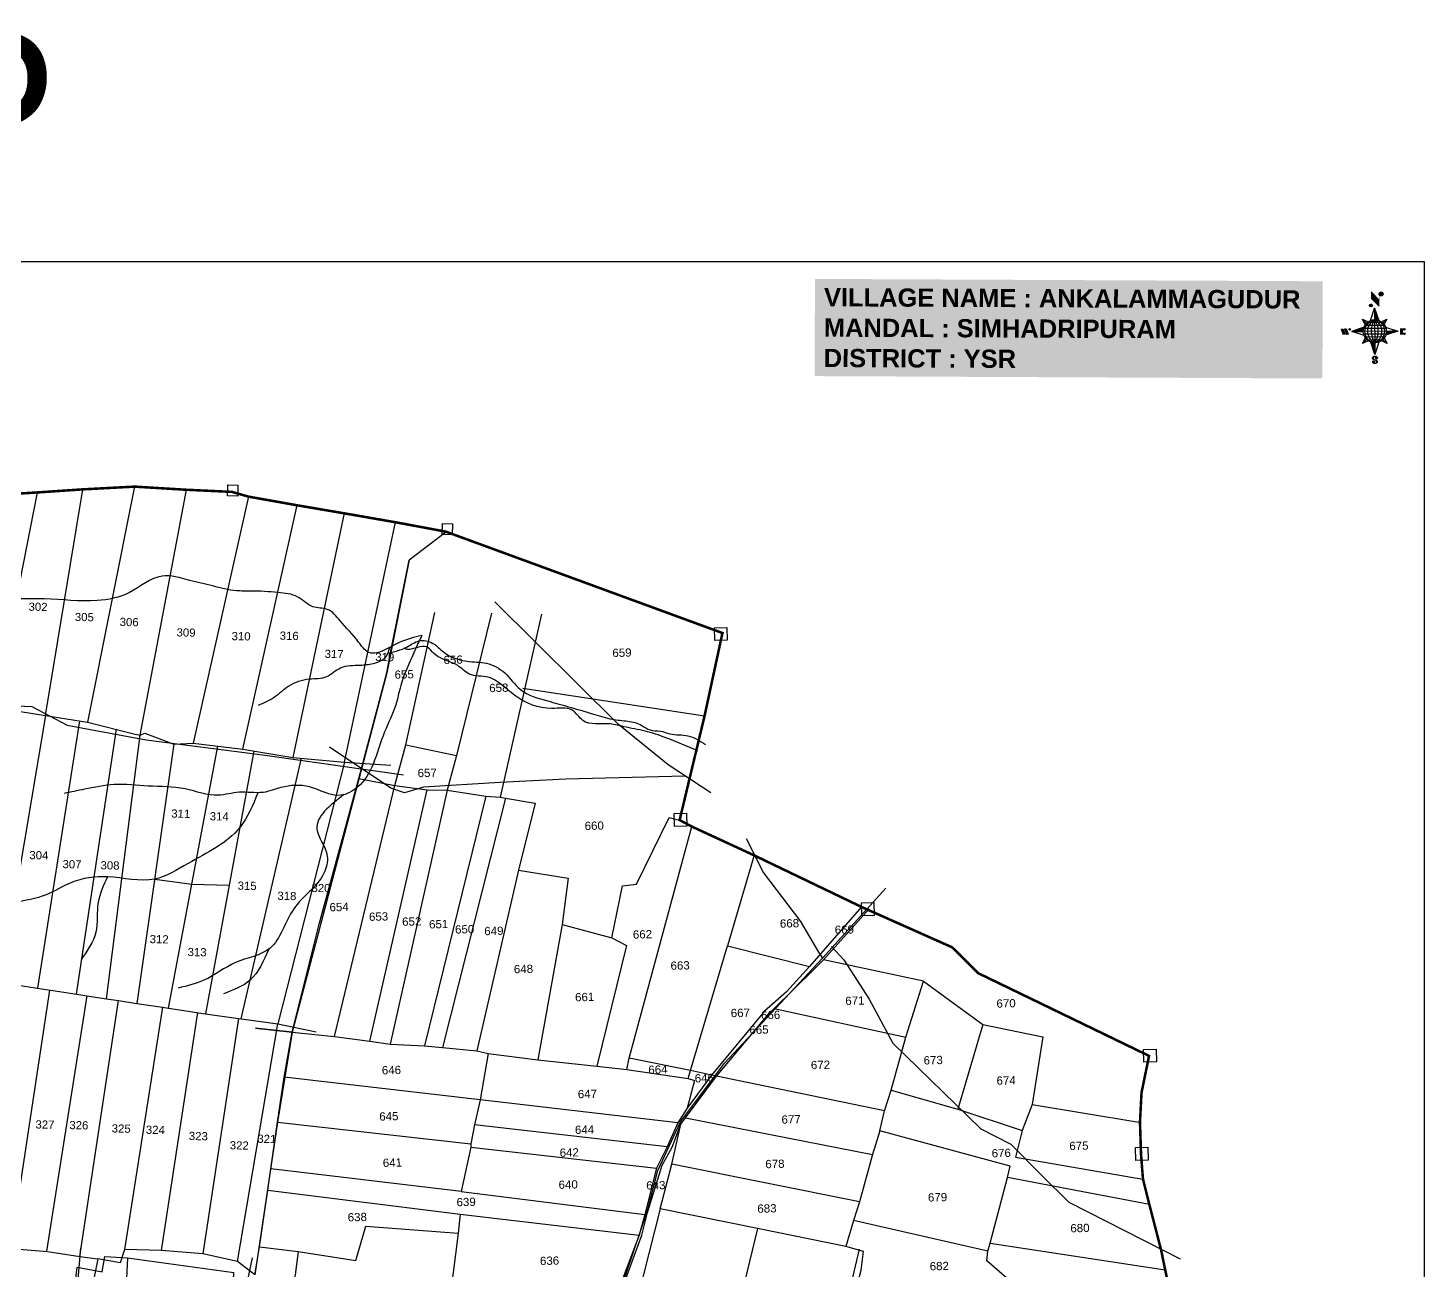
# Model space of a CAD drawing. Header units: millimetres. Extents: x 191531 to 221722, y 1607077 to 1617364.
# Drawn here: x 195621 to 198380, y 1614911 to 1617364 of the extents above; entities that cross this region are included whole.
import ezdxf
from ezdxf.enums import TextEntityAlignment as Align

# ---------------------------------------------------------------- set-up
doc = ezdxf.new("R2010")
doc.units = ezdxf.units.MM
doc.header["$LTSCALE"] = 15
for name, color, linetype in [('AQUADUCT', 1, 'Continuous'), ('bord', 1, 'Continuous'), ('BOUNDRY STONES', 240, 'Continuous'), ('CADAS', 1, 'Continuous'), ('PLOT', 7, 'Continuous'), ('PLOTS', 7, 'Continuous'), ('PLOTS NO', 7, 'Continuous'), ('ROADS', 1, 'Continuous'), ('STREAMS', 4, 'Continuous'), ('VILLAGE BOUNDRY', 5, 'Continuous')]:
    doc.layers.add(name, color=color, linetype=linetype)
doc.styles.get("Standard").update_dxf_attribs({"font": 'arial.ttf'})
doc.styles.add('TMS', font='trebuc.ttf')
pattern_1 = [(267.297113149, (-8720374.938, 50637915.138), (10.5367255337, -0.497431438), [])]
pattern_2 = [(357.297113149, (-8720374.938, 50637915.138), (0.497431438, 10.5367255337), [])]

# ---------------------------------------------------------------- blocks, each defined once
blk = doc.blocks.new('*X12')
at = {"color": 0, "linetype": 'Continuous'}
for p, q in [((6321.6, 240.5), (6322.3, 241.2)), ((6321.6, 240.3), (6322.3, 241)), ((6321.6, 240.1), (6322.3, 240.8)), ((6321.6, 239.9), (6322.4, 240.7)), ((6321.6, 239.8), (6322.4, 240.6)), ((6321.6, 239.6), (6322.5, 240.5)), ((6321.6, 239.4), (6322.5, 240.3)), ((6321.6, 239.2), (6322.6, 240.2)), ((6321.7, 239.1), (6322.6, 240.1)), ((6321.8, 240.8), (6322.4, 241.4)), ((6321.8, 239), (6322.7, 240)), ((6321.8, 239), (6322.8, 239.9)), ((6321.9, 238.9), (6322.9, 239.8)), ((6322, 238.8), (6323, 239.7)), ((6322.1, 241.3), (6322.4, 241.6)), ((6322.1, 238.7), (6323.1, 239.6)), ((6322.2, 238.6), (6323.1, 239.6)), ((6322.3, 238.5), (6323.2, 239.5)), ((6322.4, 238.5), (6323.3, 239.4)), ((6322.5, 238.4), (6323.4, 239.3)), ((6322.7, 238.4), (6323.6, 239.3)), ((6322.8, 238.3), (6323.7, 239.2)), ((6322.9, 238.3), (6323.8, 239.1)), ((6323.1, 238.2), (6323.9, 239.1)), ((6323.2, 238.2), (6324, 239)), ((6323.3, 238.2), (6324.2, 239)), ((6323.5, 238.1), (6324.3, 238.9)), ((6323.7, 238.1), (6324.4, 238.9)), ((6323.8, 238.1), (6324.6, 238.8)), ((6324.1, 238.2), (6324.7, 238.8)), ((6324.3, 238.3), (6324.9, 238.8)), ((6324.6, 238.3), (6325.1, 238.8)), ((6324.8, 238.4), (6325.2, 238.8)), ((6325.1, 238.5), (6325.4, 238.8)), ((6325.4, 238.6), (6325.6, 238.8))]:
    blk.add_line(p, q, dxfattribs=at)
blk = doc.blocks.new('*X11')
at = {"color": 0, "linetype": 'Continuous'}
for p, q in [((6324.4, 240.3), (6324.5, 240.4)), ((6324.6, 240.3), (6324.8, 240.5)), ((6324.7, 240.2), (6325, 240.5)), ((6324.8, 240.2), (6325.2, 240.6)), ((6325, 240.1), (6325.5, 240.6)), ((6325.1, 240.1), (6325.6, 240.6)), ((6325.2, 240), (6325.8, 240.6)), ((6325.3, 240), (6326, 240.6)), ((6325.4, 239.9), (6326.1, 240.6)), ((6325.5, 239.8), (6326.2, 240.5)), ((6325.6, 239.8), (6326.3, 240.5)), ((6325.7, 239.7), (6326.5, 240.4)), ((6325.9, 239.6), (6326.6, 240.3)), ((6326, 239.5), (6326.7, 240.3)), ((6326, 239.4), (6326.8, 240.2)), ((6326.1, 239.3), (6327, 240.2)), ((6326.2, 239.3), (6327.1, 240.1)), ((6326.3, 239.2), (6327.1, 240)), ((6326.4, 239.1), (6327.2, 239.9)), ((6326.5, 239), (6327.3, 239.8)), ((6326.5, 238.9), (6327.4, 239.7)), ((6326.6, 238.8), (6327.5, 239.6)), ((6326.7, 238.7), (6327.5, 239.5)), ((6326.8, 238.6), (6327.6, 239.4)), ((6326.8, 238.5), (6327.7, 239.3)), ((6326.8, 236.5), (6327.4, 237)), ((6326.9, 238.3), (6327.8, 239.2)), ((6326.9, 238.2), (6327.9, 239.1)), ((6326.9, 236.8), (6327.6, 237.4)), ((6327, 238.1), (6327.8, 239)), ((6327, 237.9), (6327.8, 238.8)), ((6327, 237.8), (6327.8, 238.6)), ((6327, 237.6), (6327.8, 238.4)), ((6327, 237.4), (6327.8, 238.2)), ((6327, 237.3), (6327.8, 238)), ((6327, 237.1), (6327.8, 237.9))]:
    blk.add_line(p, q, dxfattribs=at)
blk = doc.blocks.new('H')
at = {"layer": 'bord', "extrusion": (0.000427885, 0.004792, 0.999988)}
h = blk.add_hatch(dxfattribs=at)
h.set_pattern_fill('LINE', color=8, scale=84.387686, angle=-2.7029, style=0)
h.set_pattern_definition(pattern_2)
h.paths.add_polyline_path([(-492, 786, -0.090992), (-448, 775), (-486, 912)])
h = blk.add_hatch(dxfattribs=at)
h.set_pattern_fill('LINE', color=8, scale=84.387686, angle=-92.7029, style=0)
h.set_pattern_definition(pattern_1)
h.paths.add_polyline_path([(-625, 665, -0.090992), (-615, 710), (-751, 671)])
h = blk.add_hatch(dxfattribs=at)
h.set_pattern_fill('LINE', color=8, scale=84.387686, angle=-92.7029, style=0)
h.set_pattern_definition(pattern_1)
h.paths.add_polyline_path([(-246, 647), (-372, 653, -0.090992), (-382, 609)])
h = blk.add_hatch(dxfattribs=at)
h.set_pattern_fill('LINE', color=8, scale=84.387686, angle=-2.7029, style=0)
h.set_pattern_definition(pattern_2)
h.paths.add_polyline_path([(-504, 533, -0.090992), (-549, 543), (-510, 406)])
for p, q in [((-516, 1087, -1217), (-432, 994, -1217)), ((-519, 1020, -1217), (-435, 927, -1216)), ((-627, 794, -1216), (-567, 760, -1216)), ((-627, 794, -1216), (-584, 747, -1215)), ((-599, 731, -1215), (-627, 794, -1216)), ((-538, 774, -1216), (-487, 906, -1216)), ((-487, 906, -1216), (-493, 780, -1216)), ((-487, 906, -1216), (-448, 769, -1216)), ((-421, 753, -1216), (-359, 781, -1216)), ((-359, 781, -1216), (-405, 739, -1216)), ((-359, 781, -1216), (-392, 721, -1215)), ((-865, 701, -1215), (-847, 638, -1215)), ((-847, 700, -1215), (-829, 637, -1215)), ((-829, 699, -1215), (-811, 636, -1215)), ((-829, 699, -1215), (-811, 698, -1215)), ((-811, 698, -1215), (-794, 635, -1215)), ((-752, 665, -1215), (-615, 704, -1215)), ((-752, 665, -1215), (-625, 659, -1215)), ((-619, 614, -1215), (-752, 665, -1215)), ((-246, 641, -1215), (-383, 603, -1215)), ((-379, 693, -1215), (-246, 641, -1215)), ((-373, 647, -1215), (-246, 641, -1215)), ((-213, 669, -1215), (-217, 601, -1215)), ((-197, 600, -1215), (-194, 668, -1215)), ((-639, 526, -1214), (-606, 585, -1215)), ((-639, 526, -1214), (-593, 568, -1215)), ((-577, 553, -1215), (-639, 526, -1214)), ((-511, 400, -1214), (-549, 537, -1214)), ((-460, 533, -1215), (-511, 400, -1214)), ((-505, 527, -1214), (-511, 400, -1214)), ((-371, 513, -1214), (-431, 546, -1215)), ((-371, 513, -1214), (-414, 560, -1215)), ((-399, 576, -1215), (-371, 513, -1214))]:
    blk.add_line(p, q, dxfattribs=at)
at = {"layer": 'bord', "color": 8, "linetype": 'ByBlock', "extrusion": (0.000427885, 0.004792, 0.999988)}
for p, q in [((-493, 780, -1216), (-505, 527, -1214)), ((-373, 647, -1215), (-625, 659, -1215)), ((-378, 616, -1215), (-623, 628, -1215)), ((-375, 679, -1215), (-620, 691, -1215)), ((-386, 711, -1215), (-605, 722, -1215)), ((-411, 744, -1216), (-578, 752, -1216)), ((-392, 585, -1215), (-611, 595, -1215)), ((-420, 555, -1215), (-587, 562, -1215))]:
    blk.add_line(p, q, dxfattribs=at)
at = {"layer": 'bord', "extrusion": (0.000427885, 0.004792, 0.999988), "elevation": -1212}
for points, const_width in [([(-522, 960), (-516, 1093)], 1.61), ([(-434, 933), (-428, 1066)], 1.61), ([(-870, 707), (-846, 706)], 0.642), ([(-829, 643), (-855, 644)], 0.642), ([(-829, 643), (-821, 678)], 0.642), ([(-811, 642), (-784, 641)], 0.642), ([(-793, 641), (-782, 694)], 0.642), ([(-223, 676), (-174, 673)], 0.706), ([(-195, 645), (-185, 644)], 0.706), ([(-177, 605), (-226, 607)], 0.706)]:
    blk.add_lwpolyline(points, dxfattribs=dict(at, const_width=const_width))
for points, const_width in [([(-414, 1073, 1), (-398, 1058, 1)], 22.3), ([(-530, 950, 1), (-520, 939, 1)], 14.8), ([(-776, 697, 1), (-769, 690, 1)], 8.9), ([(-180, 618, 1), (-173, 611, 1)], 9.79), ([(-178, 667, 1), (-171, 660, 1)], 9.79), ([(-525, 322, 1), (-533, 329, 1)], 11.1), ([(-490, 362, 1), (-498, 369, 1)], 11.1)]:
    blk.add_lwpolyline(points, format="xyb", close=True, dxfattribs=dict(at, const_width=const_width))
for points in [[(-537, 317), (-531, 310), (-520, 307), (-505, 307), (-494, 310), (-486, 318), (-487, 326), (-491, 333), (-494, 336), (-503, 341), (-522, 347), (-530, 352), (-534, 355), (-537, 363), (-537, 373), (-530, 381), (-520, 384), (-504, 384), (-493, 380), (-487, 373)], [(-522, 348), (-526, 354), (-528, 361), (-528, 371), (-526, 375), (-521, 381), (-515, 384)], [(-505, 307), (-499, 312), (-497, 319), (-497, 327), (-501, 335), (-509, 343)]]:
    blk.add_lwpolyline(points, dxfattribs=at)
at = {"layer": 'bord', "extrusion": (0.000427885, 0.004792, 0.999988)}
for centre, radius in [((-406, 1065, -1212), 22.3), ((-525, 944, -1212), 14.8), ((-498, 659, -1212), 127), ((-773, 694, -1212), 8.9), ((-177, 615, -1212), 9.79), ((-174, 663, -1212), 9.79), ((-529, 325, -1212), 11.1), ((-494, 365, -1212), 11.1)]:
    blk.add_circle(centre, radius, dxfattribs=at)
at = {"layer": 'bord', "color": 8, "linetype": 'ByBlock', "extrusion": (0.000427885, 0.004792, 0.999988)}
for centre, radius, start, end in [((-482, 658, -1212), 128, 94.9254, 259.6691), ((-437, 656, -1212), 141, 113.2864, 241.308), ((-316, 651, -1212), 222, 142.5892, 212.0053), ((-560, 662, -1212), 141, 293.2864, 61.308), ((-681, 668, -1212), 222, 322.5892, 32.0053), ((-515, 660, -1212), 128, 274.9254, 79.6691)]:
    blk.add_arc(centre, radius, start, end, dxfattribs=at)
at = {"layer": 'bord', "extrusion": (0.000427885, 0.004792, 0.999988)}
for points in [[(-516, 1093, -1212), (-431, 1000, -1212), (-519, 1026, -1212), (-434, 933, -1212)], [(-864, 707, -1212), (-846, 706, -1212), (-846, 644, -1212), (-829, 643, -1212)], [(-829, 705, -1212), (-811, 704, -1212), (-811, 642, -1212), (-793, 641, -1212)], [(-193, 674, -1212), (-197, 606, -1212), (-213, 675, -1212), (-216, 607, -1212)]]:
    blk.add_solid(points, dxfattribs=at)
at = {"layer": 'bord', "extrusion": (0.000427885, 0.004792, 0.999988), "xscale": 7.977342409717546, "yscale": 7.977342409717546, "zscale": 7.977342409717546, "rotation": 138.0840426661453}
for name, p in [('*X11', (38301, -31929, -1212)), ('*X12', (38314, -31951, -1212))]:
    blk.add_blockref(name, p, dxfattribs=at)

msp = doc.modelspace()

# ---------------------------------------------------------------- linework, layer by layer
at = {"layer": 'BOUNDRY STONES'}
for points in [[(196016.2, 1616461.6), (196036.1, 1616461.2), (196035.7, 1616439.6), (196015.8, 1616440)], [(196440.1, 1616385.3), (196460, 1616384.9), (196459.6, 1616363.3), (196439.7, 1616363.7)], [(196977.9, 1616179.6), (197002.4, 1616180.2), (197003, 1616154.7), (196978.5, 1616154.1)], [(196898.1, 1615812.5), (196922.6, 1615813.1), (196923.3, 1615787.6), (196898.7, 1615787)], [(197268.3, 1615636.1), (197292.9, 1615636.7), (197293.5, 1615611.2), (197269, 1615610.6)], [(197825.7, 1615346.7), (197850.2, 1615347.3), (197850.8, 1615321.8), (197826.3, 1615321.2)], [(197809.7, 1615153), (197834.2, 1615153.6), (197834.9, 1615128.1), (197810.3, 1615127.5)]]:
    msp.add_lwpolyline(points, close=True, dxfattribs=at)
at = {"layer": 'PLOT'}
for points in [[(196226.9, 1615372.1), (196346.5, 1615868.1), (196367.8, 1615948.3), (196425.5, 1616209.9)], [(196537, 1616208.2), (196468.3, 1615927.2), (196449.4, 1615858.4)], [(196636, 1616206.6), (196554.5, 1615845)], [(196958, 1616004.5), (196598.9, 1616059.5)], [(196367.8, 1615948.3), (196468.3, 1615927.2)], [(196274.9, 1615882), (196346.5, 1615868.1), (196410.3, 1615859), (196449.4, 1615858.4), (196526.1, 1615847), (196554.5, 1615845), (196564.7, 1615843.1), (196623.3, 1615833.3), (196590.8, 1615700.6), (196689, 1615684.8), (196676.9, 1615593.4), (196628.9, 1615326)], [(196296.9, 1615362.9), (196410.3, 1615859)], [(196449.4, 1615858.4), (196337.2, 1615357.2)], [(196526.1, 1615847), (196404.9, 1615353.8)], [(196564.7, 1615843.1), (196440.6, 1615350.6)], [(196775, 1615566.9), (196795.9, 1615669.8), (196823.4, 1615672.7), (196888.3, 1615804.9), (196908.9, 1615799.6)], [(196804.3, 1615307), (196809.1, 1615329.2), (196933.2, 1615786.7)], [(197055.9, 1615730), (197003.4, 1615550.9), (197165.2, 1615510.6)], [(196590.8, 1615700.6), (196508.3, 1615343.6)], [(197268.5, 1615627.9), (197165.2, 1615510.6), (197120.2, 1615460.5), (197076.9, 1615421.9), (196972, 1615295.9), (196923.8, 1615230.3), (196905.4, 1615201.6), (196884.5, 1615154.3), (196862.9, 1615112.1), (196840, 1615020.3), (196829.2, 1614979.4), (196784.7, 1614863.2)], [(196790.9, 1614861.1), (196834.2, 1614979.9), (196845.5, 1615024.8), (196874.1, 1615118), (196894.3, 1615153.4), (196911.1, 1615199.1), (196920.6, 1615211.6), (196981.8, 1615293.9), (197085.3, 1615417.1), (197095.9, 1615427.1), (197173.7, 1615504.1), (197193.3, 1615523.6), (197283.4, 1615624.2)], [(196676.9, 1615593.4), (196775, 1615566.9), (196804.2, 1615551.8), (196745.1, 1615313.5)], [(196143.3, 1615380.9), (196226.9, 1615372.1), (196296.9, 1615362.9), (196337.2, 1615357.2), (196404.9, 1615353.8), (196440.6, 1615350.6), (196508.3, 1615343.6), (196530.9, 1615338.7), (196628.9, 1615326), (196745.1, 1615313.5), (196804.3, 1615307), (196925.5, 1615289.1), (196930.3, 1615304.7), (197003.4, 1615550.9)], [(197643.4, 1614818.3), (197515.9, 1614928.7), (197518, 1614948.1), (197522.8, 1614963.7), (197556.7, 1615093.7), (197562, 1615116), (197304.7, 1615185.8), (197313.7, 1615225.1), (197326.6, 1615266.1), (197356.1, 1615370.5), (197390.6, 1615481.6), (197193.3, 1615523.6)], [(197390.6, 1615481.6), (197507.8, 1615396), (197626.7, 1615371.4), (197605.3, 1615237.5), (197585.7, 1615186.5), (197572.4, 1615133.8), (197824.4, 1615090.5)], [(197095.9, 1615427.1), (197356.1, 1615370.5)], [(197507.8, 1615396), (197458.4, 1615228.6)], [(196530.9, 1615338.7), (196514.9, 1615246.9), (196503.8, 1615197.8), (196496.5, 1615160), (196496.6, 1615153.8), (196477.6, 1615066.1), (196840, 1615020.3)], [(197313.7, 1615225.1), (196981.8, 1615293.9), (196972, 1615295.9), (196930.3, 1615304.7), (196809.1, 1615329.2)], [(196514.9, 1615246.9), (196127.3, 1615292.1)], [(196925.5, 1615289.1), (196938.1, 1615284.9), (196923.8, 1615230.3)], [(197326.6, 1615266.1), (197458.4, 1615228.6), (197585.7, 1615186.5)], [(196905.4, 1615201.6), (196514.9, 1615246.9)], [(197605.3, 1615237.5), (197812.5, 1615203.6), (197818.5, 1615202.9)], [(196114.4, 1615202.9), (196496.5, 1615160)], [(196884.5, 1615154.3), (196503.8, 1615197.8)], [(197304.7, 1615185.8), (197290, 1615138.8), (197264.6, 1615045.6), (197252.2, 1615008.6), (197237, 1614957.1), (197063, 1614992.7), (196870.3, 1615031.5), (196893.7, 1615119.9), (196911.1, 1615199.1)], [(196920.6, 1615211.6), (197290, 1615138.8)], [(196496.6, 1615153.8), (196862.9, 1615112.1)], [(197264.6, 1615045.6), (196893.7, 1615119.9)], [(196477.6, 1615066.1), (196101.2, 1615110.6)], [(197837, 1615040.2), (197556.7, 1615093.7)], [(196095.4, 1615068.9), (196475.2, 1615021.3), (196829.2, 1614979.4)], [(196870.3, 1615031.5), (196759.1, 1614593.4), (196747.9, 1614594.7), (196625.5, 1614580.6), (196492.7, 1614543.6), (196459.1, 1614547.5), (196452.4, 1614548.1)], [(196475.2, 1615021.3), (196471.5, 1614983.8), (196460.7, 1614900.6), (196447.9, 1614814.8), (196439, 1614737.5), (196430.8, 1614673.4), (196419.4, 1614612.9), (196416.3, 1614570.4), (196452.5, 1614565.1), (196452.4, 1614548.1), (196440.8, 1614456.2), (196266.7, 1614471.4), (196045, 1614495.8), (196003, 1614503.5), (196008.3, 1614664.3), (196025.4, 1614723.4), (196025.1, 1614736.3), (196046.6, 1614797), (196023.8, 1614803.6), (196028.1, 1614905.7)], [(197518, 1614948.1), (197252.2, 1615008.6)], [(196078.8, 1614956.7), (196155.5, 1614947.4), (196269, 1614929.5), (196288.7, 1614997.7), (196471.5, 1614983.8)], [(197063, 1614992.7), (196959.2, 1614566.2)], [(197167.1, 1614537.1), (197264.1, 1614952.3)], [(197492.7, 1614674.7), (197452.6, 1614691), (197294.7, 1614751), (197294.8, 1614783.5), (197237.1, 1614795.8), (197267.6, 1614910.3), (197271.9, 1614947.2), (197237, 1614957.1)], [(197522.8, 1614963.7), (197868.3, 1614911.2)], [(195818, 1614934.7), (195809.9, 1614772)], [(196155.5, 1614947.4), (196134.2, 1614783.7)]]:
    msp.add_lwpolyline(points, dxfattribs=at)
at = {"layer": 'PLOTS'}
for points in [[(195639.5, 1616446.7), (195556.4, 1616026.9)], [(195655.9, 1616006.1), (195729.8, 1616452.8)], [(195831.9, 1616458.2), (195739, 1615993)], [(195843.1, 1615967.1), (195934.4, 1616452)], [(196056.8, 1616438.5), (195947.6, 1615951.3)], [(196046.1, 1615939.4), (196153.3, 1616421.3)], [(196246, 1616405.5), (196144.8, 1615923.3)], [(196246.5, 1615913.7), (196347.7, 1616387.8)], [(196446, 1616367.6), (196446, 1616367.6), (196446, 1616367.6), (196446, 1616367.6), (196374.7, 1616312.9), (196374.7, 1616312.9), (196330.3, 1616090.7), (196143.3, 1615380.9), (196114.4, 1615202.9), (196069.3, 1614901.3), (196035.2, 1614927.4), (195966.7, 1614942.7), (195885.5, 1614949.7), (195811.9, 1614951.6), (195803.6, 1614924.9), (195759.5, 1614933.2), (195727.9, 1614775.8), (195702.7, 1614632.8), (195660.2, 1614291.8), (195656.4, 1614267), (195618.8, 1614108.7)], [(195655.9, 1616006.1), (195586.3, 1615590.9), (195569.2, 1615478.3)], [(195594.2, 1616015.9), (195655.9, 1616006.1), (195739, 1615993), (195833.3, 1615969.5), (195843.1, 1615967.1), (195852.5, 1615971.2), (195909.8, 1615949.5), (195947.6, 1615951.3), (196046.1, 1615939.4), (196144.8, 1615923.3), (196246.5, 1615913.7), (196338.6, 1615907.8)], [(195640.6, 1615467.4), (195724.1, 1615995.4)], [(195795.8, 1615978.9), (195716.3, 1615455.9)], [(195776.5, 1615446.8), (195843.1, 1615967.1)], [(195909.8, 1615949.5), (195836.6, 1615437.6)], [(195899, 1615428.2), (195996.8, 1615945.3)], [(196067.6, 1615935.9), (195972.4, 1615417)], [(196042.7, 1615407.2), (196162.1, 1615921.7)], [(196246.5, 1615913.7), (196114.8, 1615397.1)], [(195871.7, 1615682.9), (195945.3, 1615672.9), (196019, 1615671)], [(195589.6, 1615475.2), (195648.3, 1615466.2), (195670.6, 1615462.8), (195717.6, 1615455.7), (195737.8, 1615452.6), (195776.5, 1615446.8), (195800.5, 1615443.1), (195836.6, 1615437.6), (195887.2, 1615430), (195899, 1615428.2), (195972.4, 1615417), (196037.6, 1615407.9), (196047.8, 1615406.5), (196114.8, 1615397.1), (196191, 1615381)], [(195587.3, 1614953.2), (195664.8, 1615463.7)], [(195737.8, 1615452.6), (195658, 1614947.9)], [(195723.7, 1614937.6), (195800.5, 1615443.1)], [(195887.2, 1615430), (195811.9, 1614951.6)], [(195885.5, 1614949.7), (195956.8, 1615419.4)], [(196037.6, 1615407.9), (195966.7, 1614942.7)], [(196035.2, 1614927.4), (196114.8, 1615397.1)], [(195587.3, 1614953.2), (195660.2, 1614947.6), (195723.7, 1614937.6), (195759.5, 1614933.2)]]:
    msp.add_lwpolyline(points, dxfattribs=at)
at = {"layer": 'ROADS'}
for points in [[(196970.5, 1615853.6), (196886.3, 1615908.5), (196788.3, 1615988.4), (196544, 1616230.4)], [(194334.5, 1616019), (194456.3, 1616000.3), (194599.9, 1616004.5), (194816.1, 1616014.7), (195054.7, 1616022.7), (195278.4, 1616036.9), (195401.2, 1616033.4), (195546, 1616027.6), (195629.1, 1616024.2), (195698.8, 1615987.3), (195855.1, 1615958.1), (196090.1, 1615928.1), (196363.1, 1615889)], [(196920, 1615886.3), (196683.8, 1615880.4), (196553.5, 1615874.1), (196402.7, 1615864.7), (196365.3, 1615853.1), (196338.1, 1615862.4), (196217, 1615943.4)], [(197040.2, 1615763.1), (197074.8, 1615695.3), (197147.8, 1615599), (197183.5, 1615538.6), (197191.3, 1615527), (197316.3, 1615664.8)], [(197208.8, 1615550.2), (197233.5, 1615523.7), (197283.4, 1615445.9), (197330, 1615358.7), (197504, 1615189.8), (197563.3, 1615159.2), (197625.2, 1615096.7), (197678.2, 1615044.9), (197898.1, 1614932.8)], [(196108.7, 1613465.9), (196149.8, 1613544), (196200.3, 1613609.6), (196266.9, 1613685.5), (196306.8, 1613860.5), (196355.6, 1614044.6), (196411.6, 1614178.6), (196453.1, 1614325.8), (196530.6, 1614467.3), (196616.7, 1614574.1), (196707.7, 1614702.6), (196765.6, 1614817.5), (196790, 1614865.1), (196846.1, 1615030.1), (196866, 1615107.5), (196910.4, 1615203.3), (196997.5, 1615319.6), (197191.3, 1615527)], [(195725.2, 1614954.7), (195711.7, 1614800.3), (195685.3, 1614570.6), (195652.5, 1614274.1), (195625.2, 1614058.6), (195598.6, 1613886.2)], [(195934.7, 1613700.4), (195933.8, 1613834.9), (195963.5, 1614160.3), (195975.2, 1614347.3), (195999.5, 1614561.6), (196001, 1614680.6), (196031.4, 1614775.1), (196065.2, 1614935)]]:
    msp.add_lwpolyline(points, dxfattribs=at)
at = {"layer": 'STREAMS'}
for points in [[(196399.5, 1616164.1), (196353.3, 1616149.5), (196293, 1616131.4), (196274.7, 1616151), (196238.3, 1616193.1), (196212.8, 1616215.8), (196184.3, 1616220.9), (196154.6, 1616240.1), (196115, 1616249), (196062.6, 1616252), (196033.1, 1616252.5), (195986.5, 1616262), (195940.5, 1616273.1), (195886.2, 1616281.4), (195821.9, 1616249), (195758, 1616233), (195653.9, 1616236.4), (195598, 1616236.8), (195530.3, 1616233.9), (195495.5, 1616207.6), (195510.8, 1616174), (195509, 1616161.9), (195514, 1616132), (195511.1, 1616050.6), (195506.1, 1616004.6), (195497.5, 1615985.2), (195470.8, 1615963.5), (195471.5, 1615963.3)], [(196399.5, 1616164.1), (196387.5, 1616138.6), (196371.8, 1616103.2), (196357.8, 1616065.1), (196348.1, 1616027), (196326, 1615973.9), (196303.2, 1615910.1), (196273.1, 1615865.1), (196238.7, 1615848.5), (196177.9, 1615865), (196121.1, 1615863.8), (196086, 1615854.3), (196038.8, 1615854.5), (195997.3, 1615848.6), (195931.9, 1615861), (195858.9, 1615866.8), (195791.8, 1615869.6), (195733.3, 1615860.4), (195692.6, 1615852.4)], [(196336.2, 1616140.7), (196324.6, 1616118.1), (196303.4, 1616108.3), (196277.5, 1616104.9), (196238.9, 1616099.8), (196211.2, 1616082.3), (196177.2, 1616077.7), (196136.8, 1616064.3), (196107.6, 1616041.5), (196076, 1616026)], [(196330.4, 1616128.8), (196371, 1616141.9), (196393.7, 1616153.4), (196421.5, 1616148.6), (196442.2, 1616131.6), (196457.6, 1616122.3), (196488.3, 1616113.3), (196527.3, 1616109.2), (196563.3, 1616090.2), (196594.2, 1616057.7), (196648.2, 1616034.9), (196688.7, 1616023.5), (196738.5, 1616009.1), (196775.8, 1615998.8), (196806.3, 1615994.9), (196834.4, 1615986.5), (196850.6, 1615977.5), (196870.9, 1615975.3), (196889.8, 1615969.9), (196925.3, 1615966.1), (196960.1, 1615948.7)], [(196945.2, 1615936.6), (196881.4, 1615962.3), (196840.5, 1615975.3), (196799, 1615984), (196771.5, 1615989.6), (196717.6, 1615996.4), (196696.8, 1616016.5), (196656, 1616020), (196585.6, 1616044.4), (196562.1, 1616062.9), (196530.9, 1616081.6), (196493.3, 1616088), (196470.7, 1616104.6), (196432, 1616122.3), (196420.1, 1616132.2), (196409.3, 1616141.6), (196371.2, 1616136.8), (196364.9, 1616138.2)], [(196075.6, 1615853.6), (196039.9, 1615784.8), (195937.8, 1615713.9), (195871.7, 1615682.9), (195778.7, 1615687.4), (195706.3, 1615675.9), (195657.3, 1615652), (195594, 1615637)], [(196245.6, 1615849.8), (196192.4, 1615781.8), (196212.7, 1615728.4), (196206.1, 1615694.6), (196146.5, 1615624.2), (196099.2, 1615546.2), (196031.5, 1615518), (195970.3, 1615483.8), (195918.3, 1615467.9)], [(195778.7, 1615687.4), (195760, 1615637), (195755.3, 1615577.9), (195726.8, 1615524.5)], [(196097.1, 1615544.6), (196060.5, 1615483.7), (196007.4, 1615456.5)]]:
    msp.add_spline(points, degree=3, dxfattribs=at)
at = {"layer": 'VILLAGE BOUNDRY', "linetype": 'Continuous'}
msp.add_lwpolyline([(191530.7, 1616902.6), (198379.8, 1616902.6), (198379.8, 1610314), (191530.7, 1610314)], close=True, dxfattribs=at)
msp.add_lwpolyline([(195545.6, 1616440.8, 5, 5, 0), (195639.5, 1616446.7, 5, 5, 0), (195729.8, 1616452.8, 5, 5, 0), (195831.9, 1616458.2, 5, 5, 0), (195934.4, 1616452, 5, 5, 0), (196024.4, 1616447.8, 5, 5, 0), (196056.8, 1616438.5, 5, 5, 0), (196153.3, 1616421.3, 5, 5, 0), (196246, 1616405.5, 5, 5, 0), (196347.7, 1616387.8, 5, 5, 0), (196446.9, 1616369.3, 5, 5, 0), (196993.5, 1616169.1, 5, 5, 0), (196993.5, 1616169.1, 5, 5, 0), (196958, 1616004.5, 5, 5, 0), (196908.9, 1615799.6, 5, 5, 0), (196933.2, 1615786.7, 5, 5, 0), (197055.9, 1615730, 5, 5, 0), (197267.7, 1615628.3, 5, 5, 0), (197279.1, 1615623.2, 5, 5, 0), (197447.5, 1615548.2, 5, 5, 0), (197499, 1615497.1, 5, 5, 0), (197836.4, 1615333.8, 5, 5, 0), (197821.5, 1615260.9, 5, 5, 0), (197818.5, 1615202.9, 5, 5, 0), (197820.5, 1615140.1, 5, 5, 0), (197824.4, 1615090.5, 5, 5, 0), (197837, 1615040.2, 5, 5, 0), (197860, 1614951.3, 5, 5, 0), (197868.3, 1614911.2, 5, 5, 0), (197887.3, 1614821, 5, 5, 0)], format="xyseb", dxfattribs=at)
at = {"layer": 'VILLAGE BOUNDRY', "color": 0, "linetype": 'Continuous'}
for points in [[(196069.3, 1614901.3), (196078.8, 1614956.7), (196095.4, 1615068.9), (196101.2, 1615110.6), (196114.4, 1615202.9), (196127.3, 1615292.1), (196143.3, 1615380.9), (196070.6, 1615388.6), (196143.3, 1615380.9), (196196.9, 1615594.1), (196274.9, 1615882), (196330.3, 1616090.7), (196337.6, 1616129.6), (196374.7, 1616312.9)], [(195702.7, 1614785.7), (195718.6, 1614916.3), (195768.1, 1614907), (195773.2, 1614937.7), (195818, 1614934.7), (196028.1, 1614905.7)]]:
    msp.add_lwpolyline(points, dxfattribs=at)

# ---------------------------------------------------------------- block references
at = {"layer": 'AQUADUCT', "color": 1, "xscale": 0.1796923889428896, "yscale": 0.1796923889428896, "zscale": 0.1796923889428896, "rotation": 3.078330600073183}
msp.add_blockref('H', (198378.1, 1616652.6, 218.9), dxfattribs=at)

# ---------------------------------------------------------------- texts
at = {"layer": 'CADAS', "color": 2, "style": 'TMS'}
msp.add_text('A0-P', height=315.69, dxfattribs=at).set_placement((194800.5, 1617043.6))
at = {"layer": 'PLOTS NO'}
for s, height, rotation, p in [('302', 16.13, 358.8775, (195641.3, 1616220.8)), ('305', 16.13, 358.8775, (195732.8, 1616200.5)), ('306', 16.13, 358.8775, (195821.3, 1616190.7)), ('309', 16.13, 358.8775, (195933.7, 1616170.1)), ('310', 16.13, 358.8775, (196042.5, 1616162.7)), ('316', 16.13, 358.8775, (196137.5, 1616163.6)), ('317', 16.13, 358.8775, (196226.3, 1616127.7)), ('659', 16.29, 1.4258, (196795, 1616130.2)), ('319', 16.13, 358.8775, (196326.3, 1616121.6)), ('656', 16.29, 1.4258, (196461.4, 1616116.2)), ('655', 16.29, 1.4258, (196364.7, 1616087.3)), ('658', 16.29, 1.4258, (196551.7, 1616060.8)), ('657', 16.29, 1.4258, (196410.2, 1615892.8)), ('311', 16.13, 358.8775, (195923.3, 1615812.3)), ('314', 16.13, 358.8775, (195999.3, 1615806.9)), ('660', 16.29, 1.4258, (196740.2, 1615788.5)), ('304', 16.13, 358.8775, (195642.9, 1615730.2)), ('307', 16.13, 358.8775, (195708.4, 1615712.3)), ('308', 16.13, 358.8775, (195783.5, 1615710.1)), ('315', 16.13, 358.8775, (196054.4, 1615669.8)), ('320', 16.13, 358.8775, (196200.4, 1615665.4)), ('318', 16.13, 358.8775, (196133, 1615649.8)), ('654', 16.29, 1.4258, (196236.1, 1615627.9)), ('653', 16.29, 1.4258, (196314.1, 1615609)), ('652', 16.29, 1.4258, (196379.6, 1615599.3)), ('651', 16.29, 1.4258, (196432.8, 1615594)), ('650', 16.29, 1.4258, (196484.1, 1615583.9)), ('649', 16.29, 1.4258, (196541.9, 1615580.7)), ('668', 16.29, 1.4258, (197126, 1615595.6)), ('669', 16.29, 1.4258, (197234.4, 1615583.2)), ('312', 16.13, 358.8775, (195880.6, 1615564.3)), ('662', 16.29, 1.4258, (196835.5, 1615573.9)), ('313', 16.13, 358.8775, (195955.5, 1615538.8)), ('648', 16.29, 1.4258, (196600.4, 1615505.5)), ('663', 16.29, 1.4258, (196909.9, 1615512.4)), ('661', 16.29, 1.4258, (196721.3, 1615450.1)), ('671', 16.29, 1.4258, (197255.2, 1615442.9)), ('670', 16.29, 1.4258, (197553.9, 1615437.6)), ('667', 16.29, 1.4258, (197028.9, 1615418.8)), ('666', 16.29, 1.4258, (197088.7, 1615414.6)), ('665', 16.29, 1.4258, (197065.7, 1615385.6)), ('646', 16.29, 1.4258, (196339.5, 1615305.8)), ('664', 16.29, 1.4258, (196866, 1615306.8)), ('672', 16.29, 1.4258, (197187.2, 1615316.1)), ('673', 16.29, 1.4258, (197409.9, 1615325.4)), ('646', 16.29, 1.4258, (196957.7, 1615290)), ('674', 16.29, 1.4258, (197554.1, 1615285.4)), ('647', 16.29, 1.4258, (196726.7, 1615258.7)), ('327', 16.13, 358.8775, (195655, 1615198.2)), ('326', 16.13, 358.8775, (195721.9, 1615196.9)), ('325', 16.13, 358.8775, (195805.6, 1615190.3)), ('645', 16.29, 1.4258, (196334.4, 1615214.5)), ('644', 16.29, 1.4258, (196721, 1615188.2)), ('677', 16.29, 1.4258, (197129.2, 1615208.5)), ('324', 16.13, 358.8775, (195873.1, 1615187.7)), ('323', 16.13, 358.8775, (195958, 1615175.4)), ('321', 16.13, 358.8775, (196093.3, 1615169.9)), ('322', 16.13, 358.8775, (196038.9, 1615157)), ('642', 16.29, 1.4258, (196690.9, 1615143)), ('676', 16.29, 1.4258, (197544.4, 1615142)), ('675', 16.29, 1.4258, (197697.8, 1615156.3)), ('641', 16.29, 1.4258, (196341.4, 1615123)), ('678', 16.29, 1.4258, (197097.2, 1615120.5)), ('640', 16.29, 1.4258, (196688.7, 1615079.7)), ('643', 16.29, 1.4258, (196861.9, 1615078.3)), ('679', 16.29, 1.4258, (197418.5, 1615054.6)), ('639', 16.29, 1.4258, (196487.1, 1615045.3)), ('683', 16.29, 1.4258, (197081.4, 1615032.5)), ('638', 16.29, 1.4258, (196272.1, 1615015.4)), ('680', 16.29, 1.4258, (197699.9, 1614993.8)), ('636', 16.29, 1.4258, (196651.9, 1614929.3)), ('682', 16.29, 1.4258, (197422, 1614918.7))]:
    msp.add_text(s, height=height, rotation=rotation, dxfattribs=at).set_placement(p, align=Align.MIDDLE_CENTER)
at = {"layer": 'VILLAGE BOUNDRY', "insert": (197194.3, 1616850.4), "char_height": 36, "width": 967.361, "attachment_point": 1, "rotation": 359.7324, "bg_fill": 1, "box_fill_scale": 1.5, "bg_fill_color": 9, "bg_fill_transparency": 0}
msp.add_mtext('{\\fArial|b1|i0|c0|p34;\\C1;VILLAGE NAME :\\C5; ANKALAMMAGUDUR \\C1;MANDAL : \\C5;SIMHADRIPURAM\\P\\C1;DISTRICT : \\C5;YSR}', dxfattribs=at)

doc.saveas('drawing.dxf')
